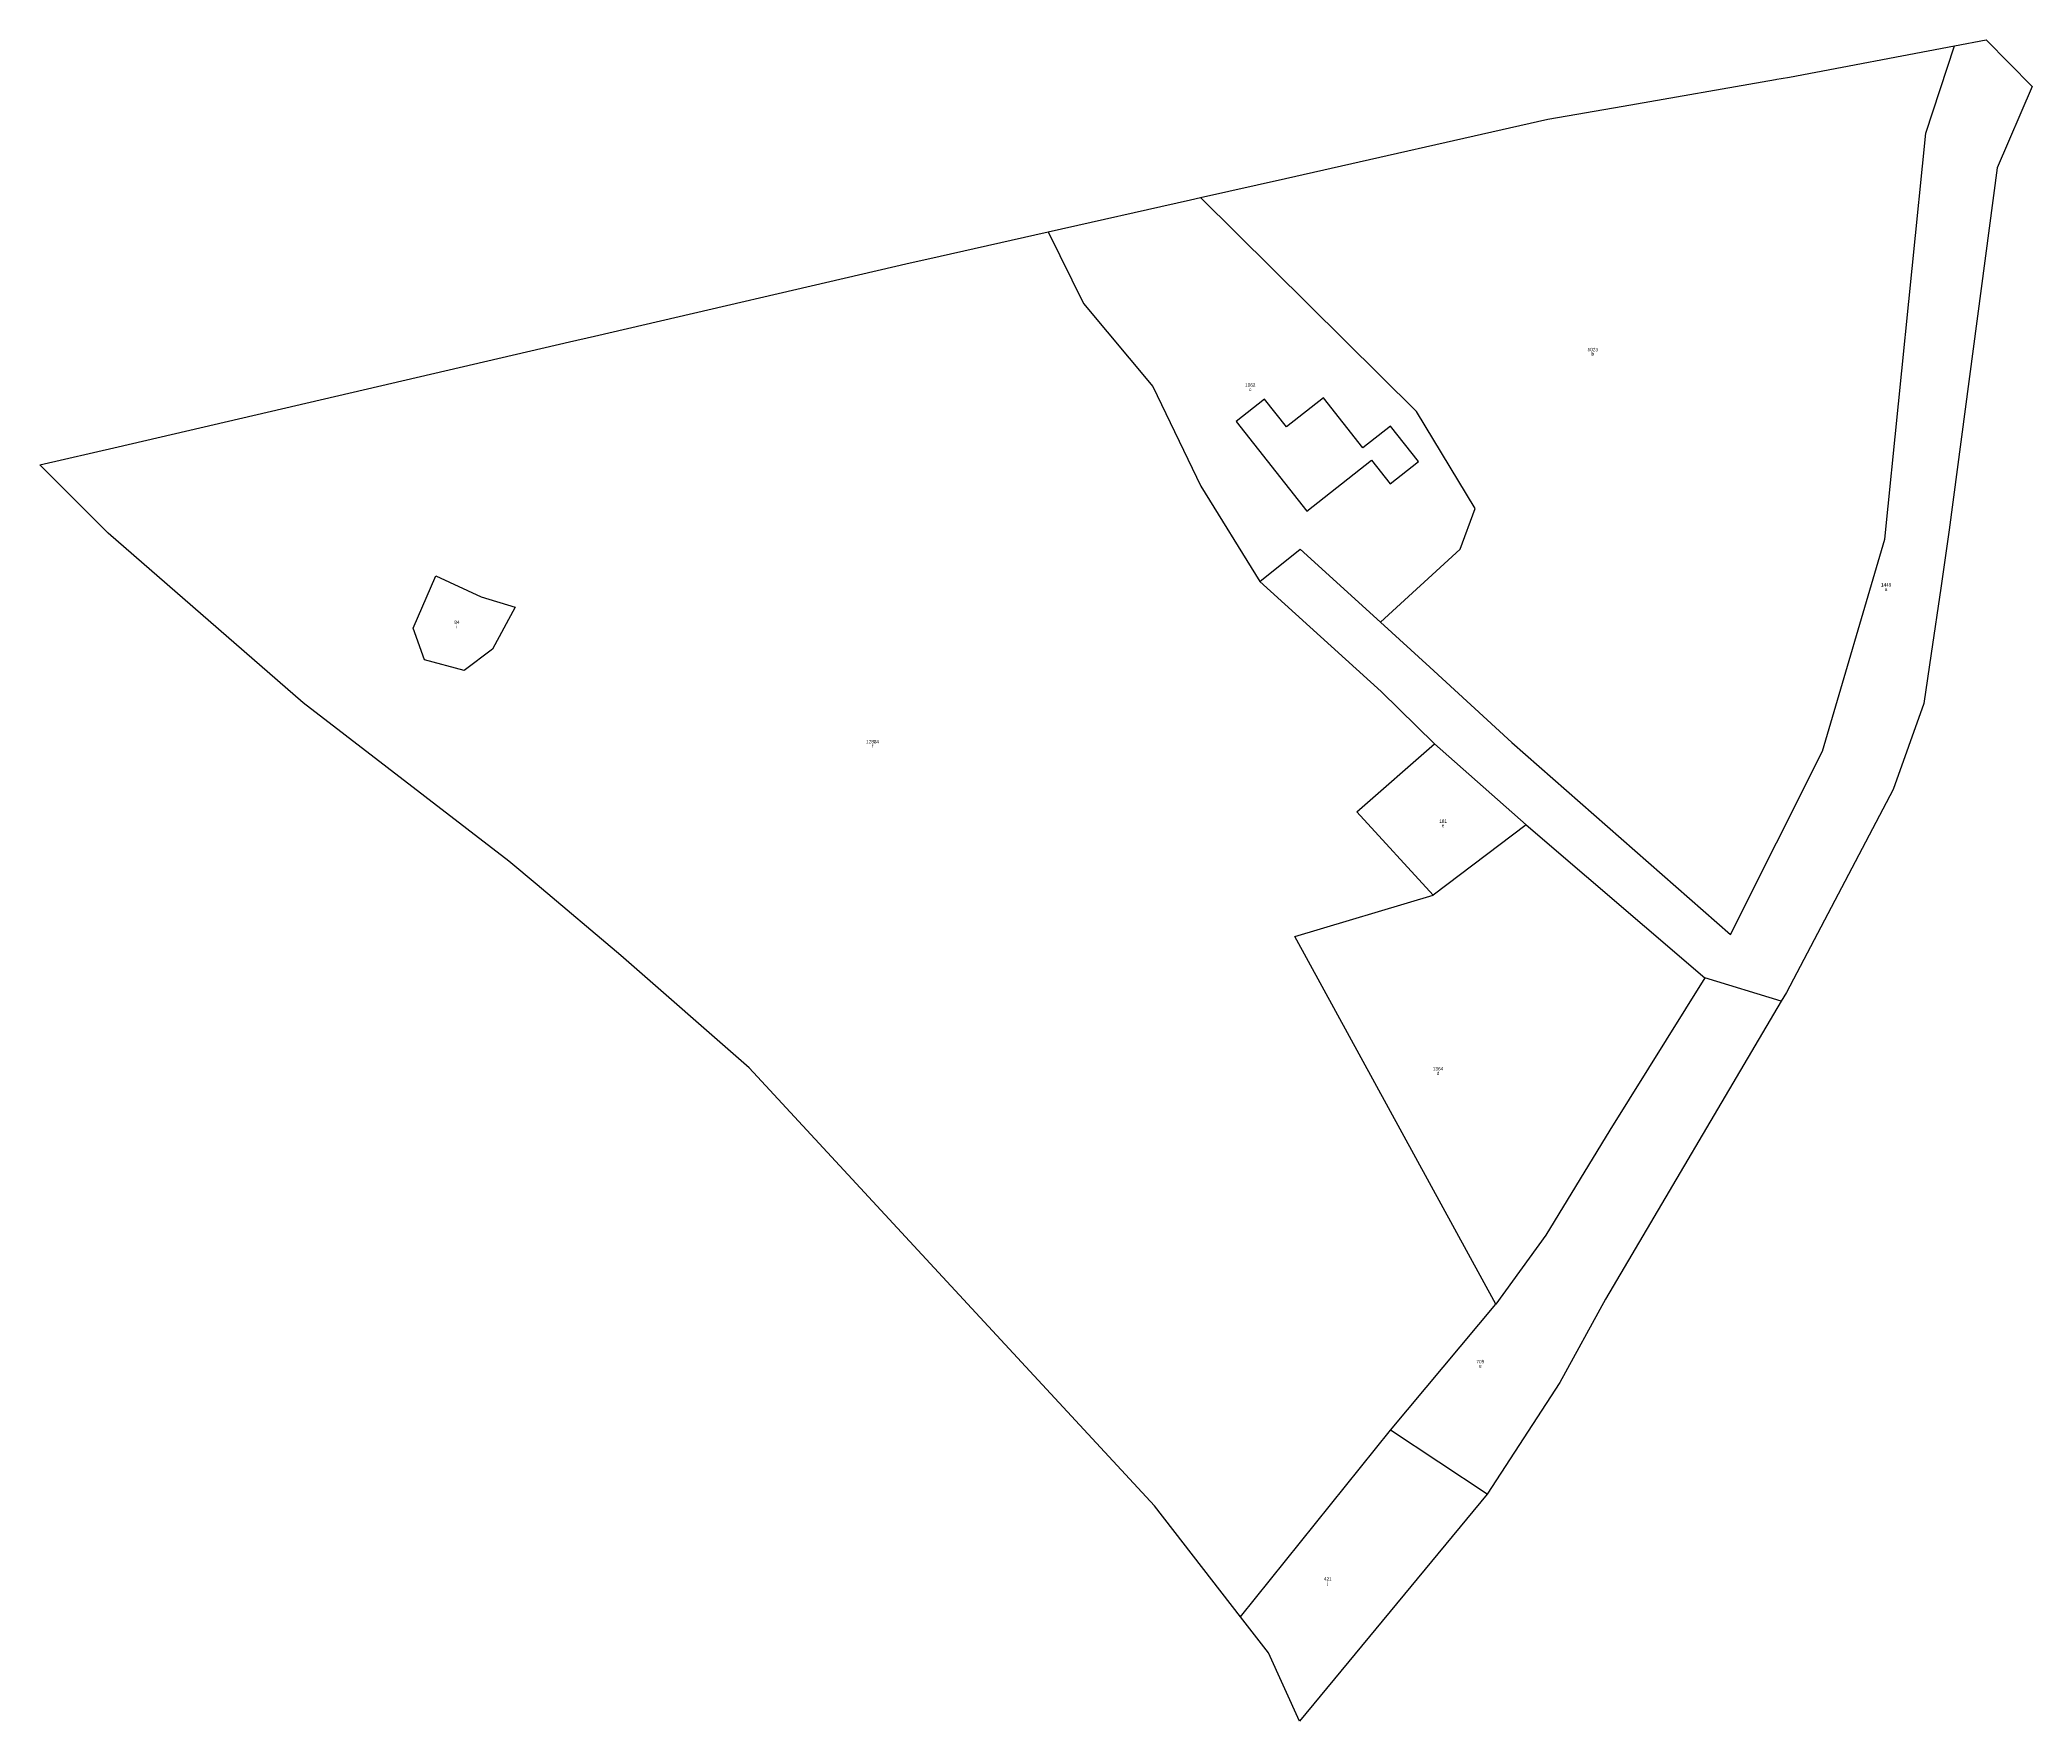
# Model space of a CAD drawing. Header units: metres. Extents: x 483164 to 483401, y 4631264 to 4631463.
import ezdxf
from ezdxf.enums import TextEntityAlignment as Align

# ---------------------------------------------------------------- set-up
doc = ezdxf.new("R2010")
doc.units = ezdxf.units.M

msp = doc.modelspace()

# ---------------------------------------------------------------- linework, layer by layer
at = {"layer": 'PG-LI'}
for p, q in [((483388.0035, 4631452.4075), (483391.4135, 4631462.7675)), ((483327.523, 4631419.338), (483301.903, 4631444.758)), ((483301.923, 4631410.458), (483308.943, 4631399.158)), ((483308.943, 4631399.158), (483313.713, 4631402.998)), ((483313.713, 4631402.998), (483323.243, 4631394.328)), ((483320.4625, 4631371.798), (483329.673, 4631379.8975)), ((483329.673, 4631379.8975), (483340.5325, 4631370.2675)), ((483329.5225, 4631361.8975), (483320.4625, 4631371.798)), ((483340.5325, 4631370.2675), (483329.5225, 4631361.8975)), ((483340.5325, 4631370.2675), (483361.7725, 4631352.1075)), ((483313.0825, 4631357.018), (483329.5225, 4631361.8975)), ((483336.9425, 4631313.3575), (483313.0825, 4631357.018)), ((483370.8325, 4631349.3375), (483361.7725, 4631352.1075)), ((483324.442, 4631298.3775), (483336.9425, 4631313.3575)), ((483306.662, 4631276.218), (483324.442, 4631298.3775)), ((483335.912, 4631290.7675), (483324.442, 4631298.3775))]:
    msp.add_line(p, q, dxfattribs=at)
for points in [[(483323.243, 4631394.328), (483329.103, 4631388.998), (483338.853, 4631380.0475), (483364.8025, 4631357.2575), (483375.743, 4631379.0075), (483383.133, 4631404.1975), (483388.0035, 4631452.4075)], [(483283.813, 4631440.688), (483288.013, 4631432.168), (483296.243, 4631422.318), (483301.923, 4631410.458)], [(483323.243, 4631394.328), (483332.723, 4631402.988), (483334.483, 4631407.8275), (483327.523, 4631419.338)], [(483214.4825, 4631388.6085), (483209.7725, 4631389.8585), (483208.4325, 4631393.6085), (483211.1225, 4631399.8485), (483216.5025, 4631397.3485), (483220.5325, 4631396.0985), (483217.8425, 4631391.1085), (483214.4825, 4631388.6085)], [(483329.673, 4631379.8975), (483323.333, 4631386.098), (483308.943, 4631399.158)], [(483361.7725, 4631352.1075), (483350.4825, 4631334.0175), (483342.8925, 4631321.5275), (483336.9425, 4631313.3575)]]:
    msp.add_lwpolyline(points, dxfattribs=at)
at = {"layer": 'PG-LP'}
for p, q in [((483283.813, 4631440.688), (483300.703, 4631444.488)), ((483300.703, 4631444.488), (483301.903, 4631444.758)), ((483370.8325, 4631349.3375), (483349.9825, 4631313.9475)), ((483335.912, 4631290.7675), (483313.632, 4631263.8275)), ((483306.662, 4631276.218), (483296.452, 4631289.388))]:
    msp.add_line(p, q, dxfattribs=at)
for points in [[(483391.4135, 4631462.7675), (483395.1535, 4631463.4775), (483400.6135, 4631457.9275), (483396.4635, 4631448.2875), (483390.773, 4631405.2975), (483389.763, 4631398.3475), (483388.633, 4631390.6075), (483387.773, 4631384.6675), (483384.103, 4631374.4675), (483371.4425, 4631350.3675), (483370.8325, 4631349.3375)], [(483301.903, 4631444.758), (483312.003, 4631447.028), (483343.1235, 4631454.038), (483352.0535, 4631455.5975), (483370.1435, 4631458.7675), (483370.2935, 4631458.7875), (483370.8135, 4631458.8775), (483371.8235, 4631459.0575), (483391.4135, 4631462.7675)], [(483296.452, 4631289.388), (483270.792, 4631317.118), (483248.3125, 4631341.3885), (483233.1025, 4631354.7585), (483223.1425, 4631363.1385), (483219.7825, 4631365.9485), (483195.3925, 4631384.749), (483172.2425, 4631404.879), (483164.123, 4631412.999), (483173.403, 4631415.159), (483226.983, 4631427.5985), (483229.973, 4631428.2885), (483267.443, 4631436.9885), (483269.393, 4631437.4385), (483283.813, 4631440.688)], [(483314.498, 4631407.5205), (483322.203, 4631413.5675), (483324.403, 4631410.764), (483327.758, 4631413.397), (483324.452, 4631417.61), (483321.171, 4631415.035), (483316.5045, 4631420.981), (483312.0955, 4631417.521), (483309.5095, 4631420.817), (483306.139, 4631418.1715), (483314.498, 4631407.5205)], [(483349.9825, 4631313.9475), (483344.532, 4631304.0475), (483335.912, 4631290.7675)], [(483313.632, 4631263.8275), (483309.972, 4631271.9575), (483306.662, 4631276.218)]]:
    msp.add_lwpolyline(points, dxfattribs=at)

# ---------------------------------------------------------------- texts
at = {"layer": 'PG-AA'}
for s, p in [('b', (483348.46, 4631426.38)), ('c', (483307.8, 4631422.17)), ('a', (483383.28, 4631398.44)), ('i', (483213.63, 4631394)), ('f', (483262.97, 4631379.82)), ('e', (483330.69, 4631370.38)), ('d', (483330.09, 4631340.98)), ('e', (483335.11, 4631306.21)), ('j', (483317.01, 4631280.4))]:
    msp.add_text(s, height=0.4, dxfattribs=at).set_placement(p, align=Align.TOP_CENTER)
at = {"layer": 'PG-AS'}
for s, p in [('5023', (483348.46, 4631426.38)), ('1062', (483307.8, 4631422.17)), ('1449', (483383.28, 4631398.44)), ('84', (483213.63, 4631394)), ('12884', (483262.97, 4631379.82)), ('181', (483330.69, 4631370.38)), ('1364', (483330.09, 4631340.98)), ('709', (483335.11, 4631306.21)), ('421', (483317.01, 4631280.4))]:
    msp.add_text(s, height=0.4, dxfattribs=at).set_placement(p, align=Align.BOTTOM_CENTER)

doc.saveas('drawing.dxf')
